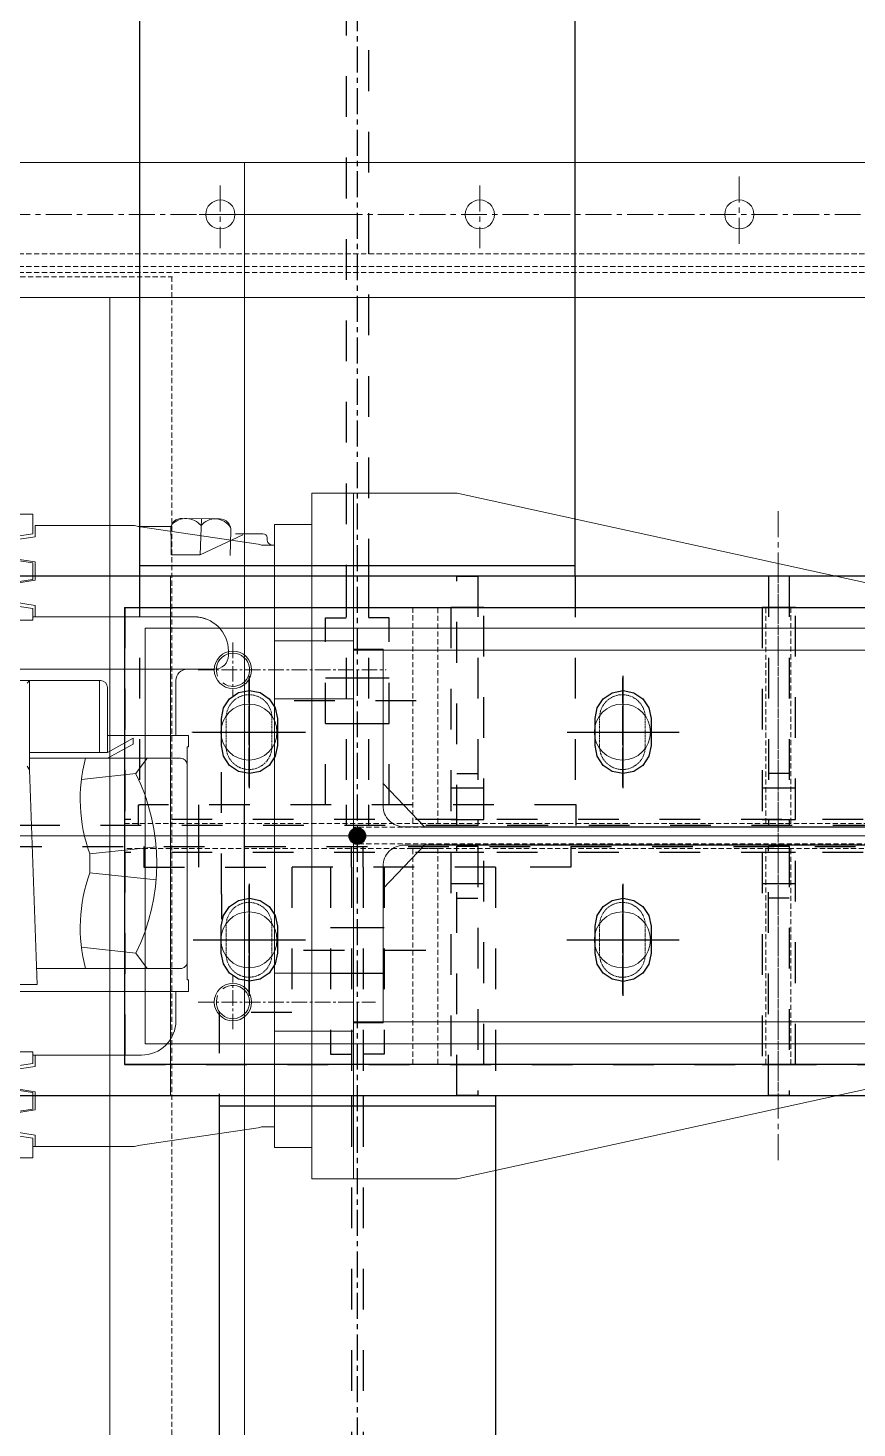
# Model space of a CAD drawing. Header units: inches. Extents: x 209270 to 234360, y -180214 to -150194.
# Drawn here: x 220153 to 220553, y -160349 to -159675 of the extents above; entities that cross this region are included whole.
import ezdxf

# ---------------------------------------------------------------- set-up
doc = ezdxf.new("R2010")
doc.units = ezdxf.units.IN
doc.header["$LTSCALE"] = 10
doc.header["$MEASUREMENT"] = 0
for name, pattern in [('CENTER', [2, 1.25, -0.25, 0.25, -0.25]), ('CENTER2', [1.125, 0.75, -0.125, 0.125, -0.125]), ('DXK_LINE_DOT2', [3.9198, 1.9599, -1.9599]), ('HIDDEN', [0.375, 0.25, -0.125])]:
    doc.linetypes.add(name, pattern=pattern)
for name, color, linetype in [('$AUDIT_BAD_LAYER1', 7, 'Continuous'), ('_STR_0', 7, 'Continuous'), ('_STR_1', 7, 'Continuous'), ('_STR_2', 7, 'Continuous'), ('_STR_4', 7, 'Continuous')]:
    doc.layers.add(name, color=color, linetype=linetype)
for name, color, linetype, lineweight in [('All Bought', 110, 'Continuous', 9), ('CEN', 1, 'CENTER', 9), ('CENETR LINE', 1, 'CENTER2', 9), ('DIM', 42, 'Continuous', 13), ('HIDDDEN', 3, 'HIDDEN', 9), ('HIDDEN', 3, 'HIDDEN', 9), ('MAIN OBJECT', 2, 'Continuous', 18), ('OBJECT', 2, 'Continuous', 18), ('plumer block', 3, 'Continuous', 5), ('STR25', 30, 'Continuous', 5), ('STRUC-25HD', 3, 'HIDDEN', 5)]:
    doc.layers.add(name, color=color, linetype=linetype, lineweight=lineweight)

# ---------------------------------------------------------------- blocks, each defined once
blk = doc.blocks.new('A$C7d42b53c')
at = {"layer": 'All Bought'}
for p, q in [((-155, 116.35), (-155, 403.65)), ((155, 116.35), (155, 403.65)), ((-103.85, 116.35), (-103.85, 140)), ((-80.3, 42), (-80.3, 140)), ((-74.8, 83.8), (-74.8, 140)), ((-74.8, 83.8), (-74.8, 140)), ((71.44, 114.23), (71.5, 140)), ((71.44, 114.23), (71.5, 140)), ((74.8, 140), (74.8, 47.5)), ((103.85, 116.35), (103.85, 140)), ((-143.85, 127.35), (-145.5, 116.35)), ((-144, 115.25), (-142.35, 126.25)), ((-133.55, 126.25), (-131.9, 115.25)), ((-131.5, 116.35), (-133.15, 127.35)), ((-121.85, 127.35), (-123.5, 116.35)), ((-123.1, 115.25), (-121.45, 126.25)), ((-112.65, 126.25), (-111, 115.25)), ((-109.5, 116.35), (-111.15, 127.35)), ((109.5, 116.35), (111.15, 127.35)), ((111, 115.25), (112.65, 126.25)), ((121.45, 126.25), (123.1, 115.25)), ((121.85, 127.35), (123.5, 116.35)), ((131.5, 116.35), (133.15, 127.35)), ((131.9, 115.25), (133.55, 126.25)), ((142.35, 126.25), (144, 115.25)), ((143.85, 127.35), (145.5, 116.35)), ((-145.5, 116.35), (-155, 116.35)), ((-149.5, 67.95), (-149.5, 115.25)), ((-149.5, 115.25), (-144, 115.25)), ((-131.9, 115.25), (-123.1, 115.25)), ((-123.5, 116.35), (-131.5, 116.35)), ((-111, 115.25), (-105.5, 115.25)), ((-103.85, 116.35), (-109.5, 116.35)), ((-105.5, 116.35), (-105.5, 38.7)), ((-74.8, 118), (-73.53, 119.1)), ((-31.79, 118), (-74.8, 118)), ((-74.8, 118), (-72.86, 118)), ((-40.15, 80.5), (-40.15, 118)), ((-37.4, 45.3), (-37.4, 118)), ((-31.79, 118), (-33.66, 119.1)), ((-31.79, 118), (-33.66, 119.1)), ((71.44, 114.23), (-31.79, 118)), ((71.44, 114.23), (-31.79, 118)), ((103.85, 116.35), (109.5, 116.35)), ((105.5, 64), (105.5, 116.35)), ((105.5, 115.25), (111, 115.25)), ((123.1, 115.25), (131.9, 115.25)), ((123.5, 116.35), (131.5, 116.35)), ((144, 115.25), (149.5, 115.25)), ((145.5, 116.35), (155, 116.35)), ((149.5, 116.35), (149.5, 67.95)), ((63.8, 45.3), (63.8, 114.51)), ((-30, 66.74), (-27.21, 92.96)), ((5.22, 57.06), (8.6, 88.88)), ((17.8, 88.88), (8.6, 88.88)), ((21.18, 57.06), (17.8, 88.88)), ((56.4, 66.74), (53.61, 92.96)), ((-40.15, 84.35), (-74.8, 84.35)), ((-40.15, 80.5), (-71.5, 80.5)), ((-48.4, 80.5), (-48.4, 47.5)), ((-40.15, 80.5), (-47.02, 68.12)), ((-37.4, 80.5), (-44.27, 68.12)), ((-44.27, 68.12), (-47.02, 68.12)), ((-140.5, 7.89), (-149, 65.66)), ((-149, 65.66), (-149, 49.81)), ((-37.4, 61.25), (-30, 66.74)), ((63.8, 61.25), (56.4, 66.74)), ((149, 65.66), (140.5, 7.89)), ((-141.7, 49.76), (-147.48, 49.91)), ((-74.8, 47.5), (-48.4, 47.5)), ((-48.4, 47.5), (-48.4, 41.45)), ((74.8, 41.45), (74.8, 47.5)), ((74.8, 47.5), (89, 47.5)), ((-152.77, 44.38), (-152.64, 26.4)), ((-80.3, 28.8), (-80.3, 42)), ((-48.4, 41.45), (-42.9, 41.45)), ((-42.9, 41.45), (-42.9, 42)), ((-42.9, 42), (69.3, 42)), ((60.5, 42), (-34.1, 42)), ((69.3, 42), (69.3, 41.45)), ((69.3, 41.45), (74.8, 41.45)), ((-135.31, 35.83), (-152.7, 35.22)), ((-135.31, 35.83), (-144.97, 15.28)), ((-135.07, 21.27), (-146.93, 20.94)), ((-89, 22.2), (-86.9, 22.2)), ((-140, 0), (-140, 5.6)), ((140, 0), (-140, 0)), ((140, 5.6), (140, 0))]:
    blk.add_line(p, q, dxfattribs=at)
at = {"layer": 'All Bought', "ltscale": 50}
for p, q in [((-141.7, 49.76), (-135.31, 49.76)), ((-135.31, 49.76), (-135.31, 35.83))]:
    blk.add_line(p, q, dxfattribs=at)
at = {"layer": 'All Bought'}
for centre, radius, start, end in [((-17.65, 17.74), 75.82, 69.74705, 105.09929), ((44.05, 17.74), 75.82, 74.90071, 110.25295), ((-71.5, 83.8), 3.3, 180, 270), ((-144, 67.95), 5.5, 180, 204.64166), ((144, 67.95), 5.5, 335.35834, 0), ((13.2, 154.96), 98.23, 243.91337, 296.08663), ((89, 64), 16.5, 270, 0), ((-147.9, 45.02), 4.91, 85.14907, 187.46608), ((-143.1, 42.69), 9.68, 135.68502, 229.3917), ((-74.8, 42), 5.5, 90, 180), ((-34.1, 45.3), 3.3, 180, 270), ((-34.1, 45.3), 3.3, 180, 270), ((60.5, 45.3), 3.3, 270, 0), ((-143.95, 28.54), 8.71, 128.64423, 238.49275), ((-89, 38.7), 16.5, 180, 270), ((-86.9, 28.8), 6.6, 270, 0), ((-147.14, 26.44), 5.5, 180.41366, 272.20148), ((-145.5, 5.6), 5.5, 0, 24.64166), ((145.5, 5.6), 5.5, 155.35834, 180), ((-143.3, 5.61), 2.2, 180, 260.40593), ((-142.78, 0.79), 2.79, 6.37366, 108.57002)]:
    blk.add_arc(centre, radius, start, end, dxfattribs=at)
for points, knots in [([(-104.49, 33.02), (-104.6, 33.33), (-104.71, 33.65), (-104.94, 34.43), (-105.06, 34.9), (-105.22, 35.69), (-105.27, 35.99), (-105.34, 36.44), (-105.36, 36.58), (-105.38, 36.79), (-105.39, 36.86), (-105.41, 37), (-105.41, 37.06), (-105.43, 37.2), (-105.44, 37.28), (-105.45, 37.48), (-105.46, 37.61), (-105.49, 38.08), (-105.5, 38.4), (-105.5, 38.72)], [-0.6807062, -0.6807062, -0.6807062, -0.6807062, -0.5764375, -0.5764375, -0.439189, -0.439189, -0.3543908, -0.3543908, -0.3166647, -0.3166647, -0.2959985, -0.2959985, -0.2786915, -0.2786915, -0.2582719, -0.2582719, -0.2216449, -0.2216449, -0.1292037, -0.1292037, -0.1292037, -0.1292037]), ([(-145.5, 5.61), (-145.5, 5.61), (-145.5, 5.73), (-145.5, 6.29), (-145.5, 6.8), (-145.5, 8.85), (-145.5, 10.99), (-145.5, 15.2), (-145.5, 16.92), (-145.5, 18.79)], [13.151276, 13.151276, 13.151276, 13.151276, 13.584275, 13.584275, 14.127648, 14.127648, 15.21439, 15.21439, 15.830404, 15.830404, 15.830404, 15.830404])]:
    blk.add_open_spline(points, degree=3, knots=knots, dxfattribs=at)
at = {"layer": 'CENETR LINE', "ltscale": 24.192183}
blk.add_line((0, 510.5), (0, -0.31), dxfattribs=at)
blk = doc.blocks.new('A$Caf28373f')
for centre in [(-80, 20, -5460), (79.98, 20, -4112.11)]:
    blk.add_circle(centre, 9)
for centre, start, end in [((-80, 20, -5460), 66.99271, 37.42559), ((79.98, 20, -4112.11), 142.57441, 113.00729)]:
    blk.add_arc(centre, 8, start, end)
at = {"layer": 'CENETR LINE'}
for p, q in [((0, -45.46, 83400.99), (0, 59.12)), ((-80, 36.74, -5460), (-80, -53.84, 77940.99)), ((79.98, 36.74, -4112.11), (79.98, -48.75, 79288.87)), ((-93.07, 20, 57196822.12), (-66.94, 20, -57207742.12)), ((93.05, 20, 57198170.01), (66.92, 20, -57206394.23))]:
    blk.add_line(p, q, dxfattribs=at)
at = {"layer": 'MAIN OBJECT'}
for points in [[(-125, 50), (124.98, 50), (124.98, 0), (-125, 0)], [(-150, -18), (-150, 0), (149.98, 0), (149.98, -18)], [(-165, -38), (-165, -18), (164.98, -18), (164.98, -38)]]:
    blk.add_lwpolyline(points, close=True, dxfattribs=at)
at = {"layer": 'plumer block'}
for p, q in [((-94, 0, -5460), (-94, -38, -5460)), ((-66, 0, -5460), (-66, -38, -5460)), ((65.98, 0, -4112.11), (65.98, -38, -4112.11)), ((93.98, 0, -4112.11), (93.98, -38, -4112.11)), ((-94, -38, -5460), (-94, -38, -5460)), ((-66, -38, -5460), (-66, -38, -5460)), ((65.98, -38, -4112.11), (65.98, -38, -4112.11)), ((93.98, -38, -4112.11), (93.98, -38, -4112.11))]:
    blk.add_line(p, q, dxfattribs=at)
blk = doc.blocks.new('A$Cb99c24d6')
at = {"layer": 'OBJECT'}
for points in [[(0, 164.98), (50, 164.98), (395.1, 89.4), (395.1, 25.3), (374.31, 4.3), (34.5, 4.3), (14.3, 25.3), (14.3, 90), (0, 90)], [(0, -165), (50, -165), (395.1, -89.4), (395.1, -25.3), (374.31, -4.3), (34.5, -4.3), (14.3, -25.3), (14.3, -90), (0, -90)]]:
    blk.add_lwpolyline(points, close=True, dxfattribs=at)
at = {"layer": 'MAIN OBJECT', "rotation": 90}
blk.add_blockref('A$Caf28373f', (-38, 0), dxfattribs=at)
blk = doc.blocks.new('A$Ca8e9f297')
at = {"layer": 'CEN'}
for p, q in [((0, 134.41), (0, -134.41)), ((-255, 30), (-255, 70)), ((-75.08, 30), (-75.08, 70)), ((-281.12, 50), (-228.88, 50)), ((-101.2, 50), (-48.96, 50)), ((-351.62, 0), (351.62, 0)), ((-255, -70), (-255, -30)), ((-75.08, -70), (-75.08, -30)), ((-228.88, -50), (-281.12, -50)), ((-48.96, -50), (-101.2, -50))]:
    blk.add_line(p, q, dxfattribs=at)
at = {"layer": 'MAIN OBJECT', "ltscale": 0.2, "elevation": -5434512.11}
blk.add_lwpolyline([(-305, 100), (305, 100), (305, -100), (-305, -100)], close=True, dxfattribs=at)
at = {"layer": 'MAIN OBJECT', "elevation": 0}
blk.add_lwpolyline([(-180.2, -4.4, 0.414214), (-190.4, -14.6), (-190.4, -89.4), (-204.7, -89.4), (-204.7, 89.4), (-190.4, 89.4), (-190.4, 14.6, 0.414214), (-180.2, 4.4), (180.2, 4.4, 0.414214), (190.4, 14.6), (190.4, 89.4), (204.7, 89.4), (204.7, -89.4), (190.4, -89.4), (190.4, -14.6, 0.414214), (180.2, -4.4), (-180.2, -4.4)], format="xyb", dxfattribs=at)
at = {"layer": 'MAIN OBJECT'}
for centre in [(-255, 50, 513.62), (-75.08, 50, -5.75), (-255, -50, 513.62), (-75.08, -50, -5.75)]:
    blk.add_circle(centre, 13.5, dxfattribs=at)
blk = doc.blocks.new('A$Ca7c4800b')
at = {"layer": 'CEN'}
for p, q in [((0, 156.42), (0, -156.42)), ((-255, 23.88, 5434512.11), (-255, 76.12, 5434512.11)), ((-75, 23.88, 5434512.11), (-75, 76.12, 5434512.11)), ((-282.44, 50, 5434512.11), (-228.77, 50, 5434512.11)), ((-48.99, 50, 5434512.11), (-101.23, 50, 5434512.11)), ((-359.98, 0), (359.98, 0)), ((-255, -23.88, 5434512.11), (-255, -76.12, 5434512.11)), ((-75, -23.88, 5434512.11), (-75, -76.12, 5434512.11)), ((-228.77, -50, 5434512.11), (-282.44, -50, 5434512.11)), ((-101.23, -50, 5434512.11), (-48.99, -50, 5434512.11))]:
    blk.add_line(p, q, dxfattribs=at)
at = {"layer": 'HIDDEN', "ltscale": 0.2}
for points in [[(-243.94, 57, 1), (-265.94, 57), (-265.94, 43, 1), (-243.94, 43)], [(-86.06, 57, -1), (-64.06, 57), (-64.06, 43, -1), (-86.06, 43)], [(-243.94, -57, -1), (-265.94, -57), (-265.94, -43, -1), (-243.94, -43)], [(-86.06, -57, 1), (-64.06, -57), (-64.06, -43, 1), (-86.06, -43)]]:
    blk.add_lwpolyline(points, format="xyb", close=True, dxfattribs=at)
at = {"layer": 'STR25', "ltscale": 0.2}
blk.add_lwpolyline([(-315, 110), (315, 110), (315, -110), (-315, -110)], close=True, dxfattribs=at)
at = {"layer": 'STRUC-25HD'}
for points in [[(-164, 110), (-176, 110), (-176, 6), (-164, 6)], [(-6, 110), (6, 110), (6, 6), (-6, 6)], [(315, 6), (315, -6), (-315, -6), (-315, 6)], [(-164, -110), (-176, -110), (-176, -6), (-164, -6)], [(-6, -110), (6, -110), (6, -6), (-6, -6)]]:
    blk.add_lwpolyline(points, close=True, dxfattribs=at)
blk = doc.blocks.new('A$Ccd523e08')
at = {"layer": 'CEN'}
blk.add_line((-55.52, 1500, 4.74), (-2941.86, 1500, 4.74), dxfattribs=at)
at = {"layer": 'HIDDEN'}
for p, q in [((-2298, 1504.29, 4.74), (-298, 1504.29, 4.74)), ((-2298, 1496.19, 4.74), (-298, 1496.19, 4.74))]:
    blk.add_line(p, q, dxfattribs=at)
at = {"layer": 'MAIN OBJECT'}
for p, q in [((-2298, 1589.4, 4.74), (-298, 1589.4, 4.74)), ((-2298, 1410.6, 4.74), (-298, 1410.6, 4.74))]:
    blk.add_line(p, q, dxfattribs=at)
at = {"layer": 'All Bought', "rotation": 270}
blk.add_blockref('A$C7d42b53c', (-260, 1500, -0.76), dxfattribs=at)
at = {"layer": 'DIM', "rotation": 180}
blk.add_blockref('A$Cb99c24d6', (-298, 1500, 4.74), dxfattribs=at)
at = {"layer": 'DIM', "xscale": -1}
for name in ['A$Ca7c4800b', 'A$Ca8e9f297']:
    blk.add_blockref(name, (-502.7, 1500, 4.74), dxfattribs=at)
blk = doc.blocks.new('A$Cdf87a385')
at = {"layer": 'CEN'}
for p, q in [((-1184, -1818.54), (-1184, -1783.77)), ((-1059, -1814.2), (-1059, -1783.91)), ((-934, -1814.2), (-934, -1783.91)), ((-1602.44, -1800.24), (-62.56, -1800.24))]:
    blk.add_line(p, q, dxfattribs=at)
at = {"layer": 'HIDDDEN'}
for p, q in [((-910.71, -1770.24), (-910.7, 1770.24)), ((-1619.3, -1772.24), (-153.89, -1772.24)), ((-158.89, -1770.24), (-910.96, -1770.24)), ((-1619.3, -1775.24), (-123.64, -1775.24)), ((-1619.3, -1781.24), (-165.64, -1781.24))]:
    blk.add_line(p, q, dxfattribs=at)
at = {"layer": 'MAIN OBJECT'}
for p, q in [((-945.71, -1825.24), (-945.7, 1825.24)), ((-880.71, -1760.24), (-880.7, 1760.24)), ((-123.64, -1760.24), (-1619.3, -1760.24)), ((-993.27, -1800.24), (-923.83, -1800.24)), ((-117.64, -1825.24), (-1619.3, -1825.24))]:
    blk.add_line(p, q, dxfattribs=at)
for centre in [(-1184, -1800.24), (-1059, -1800.24), (-934, -1800.24)]:
    blk.add_circle(centre, 7, dxfattribs=at)
blk = doc.blocks.new('Part-116860372-114946 - 114867')
at = {"layer": '_STR_4', "linetype": 'Continuous'}
blk.add_hatch(color=4, dxfattribs=at).paths.add_polyline_path([(220311.86, -160067.69, -1), (220311.86, -160059.69, -1)])
at = {"layer": '_STR_1', "color": 6, "linetype": 'DXK_LINE_DOT2'}
for p, q in [((220317.26, -155373.69), (220317.26, -159933.69)), ((220306.46, -155856.54), (220306.46, -159933.69)), ((220206.86, -159938.69), (220206.86, -160048.69)), ((220306.46, -159938.69), (220306.46, -160048.69)), ((220317.26, -159938.69), (220317.26, -160048.69)), ((220416.86, -159938.69), (220416.86, -160048.69)), ((220416.86, -160048.69), (220206.86, -160048.69))]:
    blk.add_line(p, q, dxfattribs=at)
at = {"layer": '_STR_2', "color": 2, "linetype": 'Continuous'}
for p, q in [((220206.86, -155373.69), (220206.86, -159938.69)), ((220416.86, -159938.69), (220416.86, -155373.69)), ((220416.86, -159933.69), (220206.86, -159933.69)), ((220306.46, -159933.69), (220306.46, -159938.69)), ((220317.26, -159933.69), (220317.26, -159938.69))]:
    blk.add_line(p, q, dxfattribs=at)
at = {"layer": '_STR_4', "color": 4, "linetype": 'CENTER'}
blk.add_line((220311.86, -155263.69), (220311.86, -160063.69), dxfattribs=at)
at = {"layer": '_STR_4', "color": 4, "linetype": 'Continuous'}
blk.add_circle((220311.86, -160063.69), 4, dxfattribs=at)
blk = doc.blocks.new('Part-116860372-157426 - 114867')
at = {"layer": '_STR_1', "color": 6, "linetype": 'DXK_LINE_DOT2'}
for p, q in [((220856.86, -159938.69), (219866.86, -159938.69)), ((219866.86, -160188.69), (220856.86, -160188.69))]:
    blk.add_line(p, q, dxfattribs=at)
blk = doc.blocks.new('Part-116860372-115995 - 114867')
at = {"layer": '_STR_1', "color": 6, "linetype": 'DXK_LINE_DOT2'}
for p, q in [((220327.26, -159958.69), (220317.26, -159958.69)), ((220327.26, -160048.69), (220327.26, -159958.69)), ((220317.26, -160048.69), (220317.26, -160058.69)), ((220417.26, -160048.69), (220416.86, -160048.69)), ((220417.26, -160058.69), (220417.26, -160048.69))]:
    blk.add_line(p, q, dxfattribs=at)
blk = doc.blocks.new('Part-116860372-114984 - 114867')
at = {"layer": '_STR_4', "linetype": 'Continuous'}
blk.add_hatch(color=4, dxfattribs=at).paths.add_polyline_path([(220311.86, -160067.69, -1), (220311.86, -160059.69, -1)])
at = {"layer": '_STR_1', "color": 6, "linetype": 'DXK_LINE_DOT2'}
for p, q in [((220378.46, -160078.69), (220280.26, -160078.69)), ((220280.26, -160078.69), (220280.26, -160148.69)), ((220309.01, -160078.69), (220309.01, -160188.69)), ((220314.71, -160078.69), (220314.71, -160188.69)), ((220378.46, -160078.69), (220378.46, -160188.69)), ((220280.26, -160148.69), (220245.26, -160148.69)), ((220245.26, -160148.69), (220245.26, -162944.19)), ((220309.01, -160193.69), (220309.01, -162944.19)), ((220314.71, -160193.69), (220314.71, -162944.19))]:
    blk.add_line(p, q, dxfattribs=at)
at = {"layer": '_STR_2', "color": 2, "linetype": 'Continuous'}
for p, q in [((220245.26, -160188.69), (220245.26, -162949.19)), ((220309.01, -160188.69), (220309.01, -160193.69)), ((220314.71, -160188.69), (220314.71, -160193.69)), ((220378.46, -160188.69), (220378.46, -162949.19)), ((220378.46, -160193.69), (220245.26, -160193.69))]:
    blk.add_line(p, q, dxfattribs=at)
at = {"layer": '_STR_4', "color": 4, "linetype": 'CENTER'}
blk.add_line((220311.86, -160063.69), (220311.86, -163063.69), dxfattribs=at)
at = {"layer": '_STR_4', "color": 4, "linetype": 'Continuous'}
blk.add_circle((220311.86, -160063.69), 4, dxfattribs=at)
blk = doc.blocks.new('Bolt-116860372-115961 - 114867')
at = {"layer": '_STR_1', "color": 1, "linetype": 'DXK_LINE_DOT2'}
for p, q in [((220246.46, -160091.69), (220246.46, -160013.69)), ((220235.46, -160058.69), (220235.46, -160048.69)), ((220257.46, -160058.69), (220257.46, -160048.69)), ((220235.46, -160068.69), (220235.46, -160058.69)), ((220257.46, -160068.69), (220257.46, -160058.69)), ((220235.46, -160078.69), (220235.46, -160068.69)), ((220257.46, -160078.69), (220257.46, -160068.69))]:
    blk.add_line(p, q, dxfattribs=at)
blk = doc.blocks.new('Part-116860372-115112 - 114867')
at = {"layer": '_STR_2', "color": 2, "linetype": 'Continuous'}
for p, q in [((225381.86, -159938.69), (216886.86, -159938.69)), ((216886.86, -160188.69), (223004.86, -160188.69))]:
    blk.add_line(p, q, dxfattribs=at)
blk = doc.blocks.new('Part-116860372-115114 - 114867')
at = {"layer": '_STR_1', "color": 6, "linetype": 'DXK_LINE_DOT2'}
for p, q in [((225381.86, -160058.69), (216886.86, -160058.69)), ((216886.86, -160068.69), (225381.86, -160068.69))]:
    blk.add_line(p, q, dxfattribs=at)
blk = doc.blocks.new('Part-116860372-116534 - 114867')
at = {"layer": '_STR_1', "color": 6, "linetype": 'DXK_LINE_DOT2'}
for p, q in [((220829.86, -160055.68), (220199.86, -160055.69)), ((220199.86, -160071.69), (220199.86, -160055.69)), ((220829.86, -160071.68), (220199.86, -160071.69))]:
    blk.add_line(p, q, dxfattribs=at)
blk = doc.blocks.new('Part-116860372-116540 - 114867')
at = {"layer": '_STR_1', "color": 6, "linetype": 'DXK_LINE_DOT2'}
for p, q in [((220522.86, -160071.69), (220506.86, -160071.69)), ((220506.86, -160071.69), (220506.86, -160173.69)), ((220522.86, -160173.69), (220522.86, -160071.69)), ((220522.86, -160086.69), (220506.86, -160086.69)), ((220506.86, -160173.69), (220522.86, -160173.69))]:
    blk.add_line(p, q, dxfattribs=at)
blk = doc.blocks.new('Part-116860372-115958 - 114867')
at = {"layer": '_STR_1', "color": 6, "linetype": 'DXK_LINE_DOT2'}
for p, q in [((220314.71, -160078.69), (220314.71, -160068.69)), ((220414.71, -160068.69), (220414.71, -160078.69)), ((220324.71, -160078.69), (220324.71, -160168.69)), ((220414.71, -160078.69), (220378.46, -160078.69)), ((220324.71, -160168.69), (220314.71, -160168.69))]:
    blk.add_line(p, q, dxfattribs=at)
blk = doc.blocks.new('Part-116860372-116537 - 114867')
at = {"layer": '_STR_1', "color": 6, "linetype": 'DXK_LINE_DOT2'}
for p, q in [((220199.86, -159953.68), (220199.86, -160173.68)), ((220199.86, -159953.68), (220829.86, -159953.69)), ((220199.86, -160173.68), (220829.86, -160173.69))]:
    blk.add_line(p, q, dxfattribs=at)
blk = doc.blocks.new('Part-116860372-115959 - 114867')
at = {"layer": '_STR_1', "color": 6, "linetype": 'DXK_LINE_DOT2'}
for p, q in [((220209.01, -160068.69), (220209.01, -160078.69)), ((220309.01, -160078.69), (220309.01, -160068.69)), ((220209.01, -160078.69), (220280.26, -160078.69)), ((220299.01, -160078.69), (220299.01, -160168.69)), ((220299.01, -160168.69), (220309.01, -160168.69))]:
    blk.add_line(p, q, dxfattribs=at)
blk = doc.blocks.new('Bolt-116860372-115960 - 114867')
at = {"layer": '_STR_1', "color": 1, "linetype": 'DXK_LINE_DOT2'}
for p, q in [((220299.01, -160107.69), (220309.01, -160107.69)), ((220309.01, -160107.69), (220314.71, -160107.69)), ((220314.71, -160107.69), (220324.71, -160107.69)), ((220286.01, -160118.69), (220359.01, -160118.69)), ((220299.01, -160129.69), (220309.01, -160129.69)), ((220309.01, -160129.69), (220314.71, -160129.69)), ((220314.71, -160129.69), (220324.71, -160129.69))]:
    blk.add_line(p, q, dxfattribs=at)
blk = doc.blocks.new('Part-116860372-115994 - 114867')
at = {"layer": '_STR_1', "color": 6, "linetype": 'DXK_LINE_DOT2'}
for p, q in [((220296.46, -160048.69), (220296.46, -159958.69)), ((220296.46, -159958.69), (220306.46, -159958.69)), ((220206.46, -160058.69), (220206.46, -160048.69)), ((220206.46, -160048.69), (220206.86, -160048.69)), ((220306.46, -160048.69), (220306.46, -160058.69))]:
    blk.add_line(p, q, dxfattribs=at)
blk = doc.blocks.new('Bolt-116860372-115996 - 114867')
at = {"layer": '_STR_1', "color": 1, "linetype": 'DXK_LINE_DOT2'}
for p, q in [((220306.46, -159987.69), (220296.46, -159987.69)), ((220317.26, -159987.69), (220306.46, -159987.69)), ((220327.26, -159987.69), (220317.26, -159987.69)), ((220340.26, -159998.69), (220262.26, -159998.69)), ((220306.46, -160009.69), (220296.46, -160009.69)), ((220317.26, -160009.69), (220306.46, -160009.69)), ((220327.26, -160009.69), (220317.26, -160009.69))]:
    blk.add_line(p, q, dxfattribs=at)
blk = doc.blocks.new('Bolt-116860372-115997 - 114867')
at = {"layer": '_STR_1', "color": 1, "linetype": 'DXK_LINE_DOT2'}
blk.add_line((220246.46, -160091.69), (220246.46, -160103.69), dxfattribs=at)
blk = doc.blocks.new('Part-116860372-150343 - 114867')
at = {"layer": '_STR_1', "color": 6, "linetype": 'DXK_LINE_DOT2'}
for p, q in [((220509.86, -159938.67), (220509.86, -160058.67)), ((220519.86, -159938.67), (220519.86, -160058.67)), ((220519.86, -160033.67), (220509.86, -160033.67)), ((220519.86, -160058.67), (220509.86, -160058.67))]:
    blk.add_line(p, q, dxfattribs=at)
at = {"layer": '_STR_2', "color": 2, "linetype": 'Continuous'}
blk.add_line((220519.86, -159938.67), (220509.86, -159938.67), dxfattribs=at)
blk = doc.blocks.new('Part-116860372-116535 - 114867')
at = {"layer": '_STR_2', "color": 2, "linetype": 'Continuous'}
for p, q in [((220199.86, -160173.68), (220199.86, -159953.68)), ((220199.86, -159953.68), (220829.86, -159953.69)), ((220829.86, -160173.69), (220199.86, -160173.68))]:
    blk.add_line(p, q, dxfattribs=at)
blk = doc.blocks.new('Part-116860372-116536 - 114867')
at = {"layer": '_STR_1', "color": 6, "linetype": 'DXK_LINE_DOT2'}
for p, q in [((220356.86, -159953.69), (220356.86, -160055.69)), ((220372.86, -159953.69), (220356.86, -159953.69)), ((220372.86, -160055.69), (220372.86, -159953.69)), ((220372.86, -160040.69), (220356.86, -160040.69)), ((220356.86, -160055.69), (220372.86, -160055.69))]:
    blk.add_line(p, q, dxfattribs=at)
blk = doc.blocks.new('Part-116860372-116538 - 114867')
at = {"layer": '_STR_1', "color": 6, "linetype": 'DXK_LINE_DOT2'}
for p, q in [((220372.86, -160071.69), (220356.86, -160071.69)), ((220356.86, -160071.69), (220356.86, -160173.69)), ((220372.86, -160173.69), (220372.86, -160071.69)), ((220372.86, -160086.69), (220356.86, -160086.69)), ((220356.86, -160173.69), (220372.86, -160173.69))]:
    blk.add_line(p, q, dxfattribs=at)
blk = doc.blocks.new('Part-116860372-116539 - 114867')
at = {"layer": '_STR_1', "color": 6, "linetype": 'DXK_LINE_DOT2'}
for p, q in [((220506.86, -159953.69), (220506.86, -160055.69)), ((220522.86, -159953.69), (220506.86, -159953.69)), ((220522.86, -160055.69), (220522.86, -159953.69)), ((220522.86, -160040.69), (220506.86, -160040.69)), ((220506.86, -160055.69), (220522.86, -160055.69))]:
    blk.add_line(p, q, dxfattribs=at)
blk = doc.blocks.new('Bolt-116860372-116543 - 114867')
at = {"layer": '_STR_2', "color": 1, "linetype": 'Continuous'}
for p, q in [((220259.86, -160040.66), (220259.86, -159986.66)), ((220439.86, -160040.67), (220439.86, -159986.67)), ((220250.31, -159997.61), (220254.69, -159994.68)), ((220254.69, -159994.68), (220259.86, -159993.66)), ((220259.86, -159993.66), (220259.86, -159993.66)), ((220259.86, -159993.66), (220265.03, -159994.68)), ((220265.03, -159994.68), (220269.41, -159997.61)), ((220430.31, -159997.62), (220434.69, -159994.7)), ((220434.69, -159994.7), (220439.86, -159993.67)), ((220439.86, -159993.67), (220439.86, -159993.67)), ((220439.86, -159993.67), (220445.03, -159994.7)), ((220445.03, -159994.7), (220449.41, -159997.62)), ((220246.36, -160007.16), (220247.39, -160001.99)), ((220247.39, -160001.99), (220250.31, -159997.61)), ((220269.41, -159997.61), (220272.33, -160001.99)), ((220272.33, -160001.99), (220273.36, -160007.16)), ((220426.36, -160007.17), (220427.39, -160002)), ((220427.39, -160002), (220430.31, -159997.62)), ((220449.41, -159997.62), (220452.33, -160002)), ((220452.33, -160002), (220453.36, -160007.17)), ((220246.36, -160020.16), (220246.36, -160007.16)), ((220273.36, -160007.16), (220273.36, -160020.16)), ((220426.36, -160020.17), (220426.36, -160007.17)), ((220453.36, -160007.17), (220453.36, -160020.17)), ((220232.86, -160013.65), (220286.86, -160013.66)), ((220412.86, -160013.67), (220466.86, -160013.67)), ((220247.39, -160025.32), (220246.36, -160020.16)), ((220273.36, -160020.16), (220272.33, -160025.32)), ((220427.39, -160025.33), (220426.36, -160020.17)), ((220453.36, -160020.17), (220452.33, -160025.34)), ((220250.31, -160029.7), (220247.39, -160025.32)), ((220254.69, -160032.63), (220250.31, -160029.7)), ((220269.4, -160029.7), (220265.02, -160032.63)), ((220272.33, -160025.32), (220269.4, -160029.7)), ((220430.31, -160029.71), (220427.39, -160025.33)), ((220434.69, -160032.64), (220430.31, -160029.71)), ((220449.4, -160029.72), (220445.02, -160032.64)), ((220452.33, -160025.34), (220449.4, -160029.72)), ((220259.86, -160033.66), (220254.69, -160032.63)), ((220265.02, -160032.63), (220259.86, -160033.66)), ((220259.86, -160033.66), (220259.86, -160033.66)), ((220439.86, -160033.67), (220434.69, -160032.64)), ((220445.02, -160032.64), (220439.86, -160033.67)), ((220439.86, -160033.67), (220439.86, -160033.67)), ((220259.85, -160140.66), (220259.85, -160086.66)), ((220439.85, -160140.67), (220439.85, -160086.67)), ((220247.38, -160101.99), (220250.31, -160097.61)), ((220250.31, -160097.61), (220254.69, -160094.68)), ((220254.69, -160094.68), (220259.85, -160093.66)), ((220259.85, -160093.66), (220259.85, -160093.66)), ((220259.85, -160093.66), (220265.02, -160094.68)), ((220265.02, -160094.68), (220269.4, -160097.61)), ((220269.4, -160097.61), (220272.33, -160101.99)), ((220427.38, -160102), (220430.31, -160097.62)), ((220430.31, -160097.62), (220434.69, -160094.7)), ((220434.69, -160094.7), (220439.85, -160093.67)), ((220439.85, -160093.67), (220439.85, -160093.67)), ((220439.85, -160093.67), (220445.02, -160094.7)), ((220445.02, -160094.7), (220449.4, -160097.62)), ((220449.4, -160097.62), (220452.33, -160102)), ((220246.35, -160107.16), (220247.38, -160101.99)), ((220272.33, -160101.99), (220273.35, -160107.16)), ((220426.35, -160107.17), (220427.38, -160102)), ((220452.33, -160102), (220453.35, -160107.17)), ((220246.35, -160120.16), (220246.35, -160107.16)), ((220273.35, -160107.16), (220273.35, -160120.16)), ((220426.35, -160120.17), (220426.35, -160107.17)), ((220453.35, -160107.17), (220453.35, -160120.17)), ((220232.85, -160113.65), (220286.85, -160113.66)), ((220412.85, -160113.67), (220466.85, -160113.67)), ((220247.38, -160125.32), (220246.35, -160120.16)), ((220273.35, -160120.16), (220272.32, -160125.32)), ((220427.38, -160125.33), (220426.35, -160120.17)), ((220453.35, -160120.17), (220452.32, -160125.34)), ((220250.31, -160129.7), (220247.38, -160125.32)), ((220254.68, -160132.63), (220250.31, -160129.7)), ((220269.4, -160129.7), (220265.02, -160132.63)), ((220272.32, -160125.32), (220269.4, -160129.7)), ((220430.31, -160129.71), (220427.38, -160125.33)), ((220434.68, -160132.64), (220430.31, -160129.71)), ((220449.4, -160129.72), (220445.02, -160132.64)), ((220452.32, -160125.34), (220449.4, -160129.72)), ((220259.85, -160133.66), (220254.68, -160132.63)), ((220265.02, -160132.63), (220259.85, -160133.66)), ((220259.85, -160133.66), (220259.85, -160133.66)), ((220439.85, -160133.67), (220434.68, -160132.64)), ((220445.02, -160132.64), (220439.85, -160133.67)), ((220439.85, -160133.67), (220439.85, -160133.67))]:
    blk.add_line(p, q, dxfattribs=at)
blk = doc.blocks.new('Part-116860372-150344 - 114867')
at = {"layer": '_STR_1', "color": 6, "linetype": 'DXK_LINE_DOT2'}
for p, q in [((220509.86, -160188.67), (220509.86, -160068.67)), ((220509.86, -160068.67), (220519.86, -160068.67)), ((220519.86, -160068.67), (220519.86, -160188.67)), ((220519.86, -160093.67), (220509.86, -160093.67)), ((220519.86, -160188.67), (220509.86, -160188.67))]:
    blk.add_line(p, q, dxfattribs=at)
blk = doc.blocks.new('Part-116860372-150346 - 114867')
at = {"layer": '_STR_1', "color": 6, "linetype": 'DXK_LINE_DOT2'}
for p, q in [((220359.86, -160188.67), (220359.86, -160068.67)), ((220359.86, -160068.67), (220369.86, -160068.67)), ((220369.86, -160068.67), (220369.86, -160188.67)), ((220359.86, -160093.67), (220369.86, -160093.67)), ((220369.86, -160188.67), (220359.86, -160188.67))]:
    blk.add_line(p, q, dxfattribs=at)
blk = doc.blocks.new('Part-116860372-157370 - 114867')
at = {"layer": '_STR_1', "color": 6, "linetype": 'DXK_LINE_DOT2'}
for p, q in [((220359.86, -160058.67), (220359.86, -159938.67)), ((220359.86, -159938.67), (220369.86, -159938.67)), ((220369.86, -159938.67), (220369.86, -160058.67)), ((220359.86, -160033.67), (220369.86, -160033.67)), ((220369.86, -160058.67), (220359.86, -160058.67))]:
    blk.add_line(p, q, dxfattribs=at)

msp = doc.modelspace()

# ---------------------------------------------------------------- block references
at = {"layer": '$AUDIT_BAD_LAYER1', "color": 1, "rotation": 180.0000473434895}
msp.add_blockref('A$Cdf87a385', (219311.87, -161564.7, 0.76), dxfattribs=at)
at = {"layer": '_STR_0', "zscale": 0.8}
for name in ['Part-116860372-114946 - 114867', 'Part-116860372-157426 - 114867', 'Part-116860372-115112 - 114867', 'Part-116860372-157370 - 114867', 'Part-116860372-150343 - 114867', 'Part-116860372-116537 - 114867', 'Part-116860372-116535 - 114867', 'Part-116860372-116536 - 114867', 'Part-116860372-116539 - 114867', 'Part-116860372-115994 - 114867', 'Part-116860372-115995 - 114867', 'Bolt-116860372-116543 - 114867', 'Bolt-116860372-115996 - 114867', 'Bolt-116860372-115961 - 114867', 'Part-116860372-116534 - 114867', 'Part-116860372-115114 - 114867', 'Part-116860372-114984 - 114867', 'Part-116860372-115959 - 114867', 'Part-116860372-115958 - 114867', 'Part-116860372-150346 - 114867', 'Part-116860372-150344 - 114867', 'Part-116860372-116538 - 114867', 'Part-116860372-116540 - 114867', 'Bolt-116860372-115997 - 114867', 'Bolt-116860372-115960 - 114867']:
    msp.add_blockref(name, (0, 0), dxfattribs=at)
at = {"layer": 'DIM', "xscale": -1}
msp.add_blockref('A$Ccd523e08', (220011.94, -161563.69, 0.76), dxfattribs=at)

doc.saveas('drawing.dxf')
